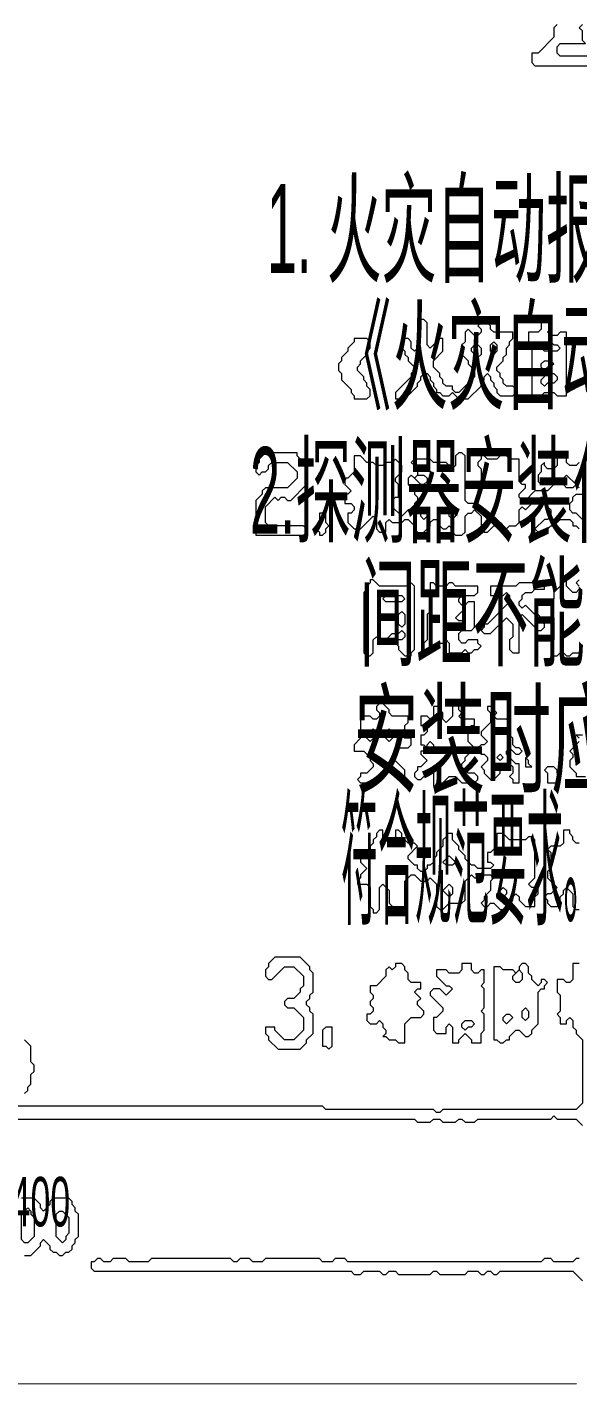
# Model space of a CAD drawing. Extents: x 20 to 3943, y 20 to 2783.
# Drawn here: x 879.8 to 1053.6, y 471.5 to 899.2 of the extents above; entities that cross this region are included whole.
import ezdxf

# ---------------------------------------------------------------- set-up
doc = ezdxf.new("R2010")
doc.units = 0
for name, color, linetype, lineweight in [('OCR_TEXT', 6, 'Continuous', 0), ('TRACE_CURVE', 6, 'Continuous', 0), ('TRACE_STRAIGHT', 5, 'Continuous', 0), ('TRACE_TEXT_SYMBOL', 6, 'Continuous', 0)]:
    doc.layers.add(name, color=color, linetype=linetype, lineweight=lineweight)
doc.styles.add('wqy-unicode', font='wqy-unicode.lff')

msp = doc.modelspace()

# ---------------------------------------------------------------- linework, layer by layer
at = {"layer": 'TRACE_CURVE', "color": 6}
for points in [[(1054, 642), (1053, 642), (1052, 643), (1052, 644), (1051, 645), (1051, 646), (1049, 646), (1049, 642), (1048, 641), (1045, 641), (1044, 640), (1045, 639), (1045, 634), (1044, 633), (1044, 631), (1047, 628), (1045, 626), (1044, 626), (1043, 625), (1044, 624), (1044, 623), (1045, 622), (1047, 622), (1048, 623), (1048, 625), (1049, 626), (1049, 627), (1050, 628), (1052, 626), (1052, 622), (1053, 621), (1054, 621)], [(1054, 604), (1052, 604), (1052, 599), (1051, 598), (1050, 598), (1049, 599), (1047, 599), (1047, 595), (1048, 594), (1048, 589), (1047, 588), (1048, 587), (1048, 585), (1050, 585), (1050, 586), (1051, 587), (1052, 586)], [(1052, 586), (1052, 584), (1053, 583), (1053, 582), (1055, 580), (1055, 560), (1053, 558), (1011, 558), (1010, 557), (1009, 557), (1008, 558), (974, 558), (973, 559), (875, 559)], [(879, 563), (880, 564), (880, 565), (881, 566), (881, 569), (882, 570), (882, 572), (881, 573), (881, 578), (879, 580)], [(869, 555), (1002, 555), (1003, 554), (1007, 554), (1008, 555), (1010, 555), (1011, 554), (1015, 554), (1016, 555), (1017, 555), (1018, 554), (1021, 554), (1022, 555), (1045, 555), (1046, 556), (1047, 555), (1053, 555)], [(1053, 555), (1055, 553)], [(884, 515), (884, 516), (885, 517), (887, 515), (887, 514), (888, 513), (889, 513), (890, 512), (891, 512), (892, 513), (893, 513), (894, 514), (894, 515), (895, 516), (895, 517), (896, 518), (896, 525), (895, 526), (895, 527), (894, 528), (894, 529), (893, 530), (888, 530), (887, 529), (887, 528), (885, 526), (884, 527), (884, 528), (882, 530), (878, 530)], [(879, 512), (881, 512), (884, 515)], [(1054, 511), (1053, 511), (1052, 510), (1046, 510), (1045, 511), (1043, 511), (1042, 510), (981, 510), (980, 511), (977, 511), (976, 510), (973, 510), (972, 511), (955, 511), (954, 510), (951, 510), (950, 511), (947, 511), (946, 510), (945, 510), (944, 511), (919, 511), (918, 510), (912, 510), (911, 511), (907, 511), (906, 510), (904, 510), (903, 511), (902, 511), (901, 510), (900, 510), (900, 508), (901, 507), (982, 507), (983, 506), (985, 506), (986, 507), (991, 507), (992, 506), (993, 506), (994, 507), (996, 507), (997, 506), (1007, 506), (1008, 507), (1009, 507), (1010, 506), (1018, 506), (1019, 507), (1022, 507), (1023, 506), (1024, 506), (1025, 507), (1026, 507)], [(1026, 507), (1027, 506), (1028, 506), (1029, 507), (1052, 507), (1055, 504)]]:
    msp.add_lwpolyline(points, dxfattribs=at)
for points in [[(880, 527), (881, 526), (881, 525), (882, 524), (882, 518), (880, 516), (879, 516), (878, 517), (878, 525)], [(889, 525), (890, 526), (891, 526), (893, 524), (893, 519), (892, 518), (892, 517), (891, 516), (889, 518)]]:
    msp.add_lwpolyline(points, close=True, dxfattribs=at)
at = {"layer": 'TRACE_STRAIGHT', "color": 5}
msp.add_line((775.62, 471.51), (1053.12, 471.63), dxfattribs=at)
at = {"layer": 'TRACE_TEXT_SYMBOL', "color": 6}
for points in [[(1047, 900), (1046, 899), (1046, 896), (1041, 891), (1039, 891), (1039, 888), (1040, 887), (1073, 887), (1074, 888), (1074, 889), (1064, 889), (1063, 890), (1048, 890), (1047, 891), (1047, 893), (1048, 894), (1056, 894), (1055, 895), (1055, 898), (1054, 899), (1055, 900)], [(1004, 807), (1003, 806), (1003, 804), (1004, 803), (1003, 802), (1003, 798), (1002, 797), (1001, 798), (1001, 800), (1000, 801), (999, 801), (998, 800), (998, 798), (999, 797), (999, 796), (1000, 795), (1000, 794), (1002, 792), (1002, 791), (1001, 790), (1001, 789), (996, 784), (996, 782), (999, 782), (1003, 786), (1003, 787), (1004, 788), (1004, 789), (1005, 790), (1006, 790), (1007, 789), (1007, 788), (1008, 787), (1008, 786), (1009, 785), (1009, 784), (1010, 784), (1011, 783), (1013, 783), (1014, 784), (1016, 782), (1019, 782), (1023, 786), (1023, 787), (1024, 788), (1024, 789), (1025, 790), (1026, 789), (1026, 788), (1027, 787), (1027, 786), (1028, 785), (1028, 784), (1029, 783), (1033, 783), (1034, 784), (1034, 785), (1033, 786), (1031, 786), (1030, 787), (1030, 788), (1029, 789), (1029, 790), (1028, 791)], [(1028, 791), (1028, 792), (1030, 794), (1030, 795), (1031, 796), (1031, 798), (1032, 799), (1032, 800), (1033, 801), (1033, 803), (1027, 803), (1026, 804), (1026, 805), (1024, 807), (1023, 807), (1023, 806), (1022, 805), (1023, 804), (1023, 803), (1022, 802), (1021, 802), (1019, 804), (1018, 803), (1018, 800), (1017, 799), (1017, 796), (1019, 794), (1019, 793), (1021, 791), (1021, 789), (1016, 784), (1015, 784), (1014, 785), (1014, 786), (1012, 786), (1011, 787), (1011, 788), (1010, 789), (1010, 790), (1008, 792), (1008, 794), (1011, 797), (1011, 801), (1009, 801), (1009, 800), (1007, 798), (1006, 799), (1006, 806), (1005, 807), (1004, 807)], [(1016, 765), (1015, 764), (1015, 761), (1014, 760), (1012, 762), (1008, 762), (1007, 763), (1002, 763), (1001, 762), (1002, 761), (1002, 760), (1003, 759), (1003, 758), (1002, 757), (1001, 758), (1000, 757), (1000, 755), (1002, 753), (1002, 752), (1003, 751), (1003, 750), (1002, 749), (1002, 748), (1001, 747), (1000, 747), (998, 745), (995, 748), (995, 750), (996, 751), (997, 751), (997, 755), (996, 756), (996, 757), (998, 759), (998, 761), (996, 763), (995, 762), (993, 762), (992, 761), (990, 761), (989, 762), (987, 762), (985, 764), (983, 764), (983, 759), (981, 757), (980, 757), (980, 755), (982, 753), (981, 752), (980, 752), (980, 749), (982, 749), (983, 748), (983, 747), (982, 746), (981, 746), (981, 743), (983, 741), (985, 741), (989, 745), (990, 744), (990, 741), (991, 740)], [(1023, 763), (1022, 762), (1022, 761), (1023, 760), (1023, 754), (1022, 753), (1022, 750), (1021, 749), (1019, 749), (1018, 750), (1018, 764), (1017, 765), (1016, 765)], [(1054, 762), (1053, 761), (1051, 761), (1050, 762), (1050, 764), (1049, 765), (1047, 765), (1047, 761), (1046, 760), (1044, 760), (1043, 761), (1043, 762), (1042, 761), (1042, 759), (1041, 758), (1041, 756), (1042, 755), (1043, 755), (1043, 756), (1044, 757), (1045, 757), (1046, 756), (1046, 755), (1044, 753), (1040, 753), (1037, 750), (1036, 750), (1035, 751), (1035, 752), (1037, 754), (1037, 755), (1036, 755), (1035, 756), (1035, 763), (1032, 763), (1031, 764), (1029, 764), (1028, 763), (1025, 763), (1024, 764), (1023, 764), (1023, 763)], [(1054, 754), (1053, 755), (1054, 756)], [(991, 740), (993, 740), (993, 743), (994, 744), (995, 743), (998, 743), (999, 744), (1000, 744), (1002, 742), (1002, 741), (1003, 740), (1003, 739), (1004, 739), (1007, 742), (1007, 743), (1008, 744), (1009, 744), (1010, 743), (1010, 742), (1011, 741), (1012, 741), (1013, 742), (1014, 741), (1014, 740), (1015, 739), (1017, 739), (1018, 740), (1018, 745), (1019, 746), (1020, 746), (1021, 747), (1023, 745), (1023, 741), (1024, 740), (1025, 740), (1027, 742), (1028, 742), (1029, 741), (1031, 741), (1032, 742), (1034, 742), (1035, 743), (1035, 747), (1036, 748), (1037, 747), (1040, 750), (1041, 750), (1042, 751), (1043, 751), (1044, 750), (1044, 748), (1045, 747), (1045, 745), (1044, 744), (1043, 744), (1040, 741), (1041, 740), (1043, 740), (1045, 742), (1046, 742), (1048, 744), (1051, 744), (1052, 743), (1052, 742)], [(1055, 744), (1053, 746), (1052, 746), (1051, 747), (1051, 749), (1052, 750), (1052, 751), (1053, 752), (1056, 752)], [(1052, 742), (1053, 742), (1054, 741)], [(1054, 722), (1053, 721), (1052, 721), (1050, 723), (1050, 725), (1048, 725), (1048, 723), (1046, 721), (1046, 719), (1045, 718), (1045, 714), (1046, 713), (1046, 706), (1045, 705), (1045, 702), (1046, 701), (1047, 701), (1048, 702), (1049, 702), (1050, 701), (1051, 701), (1052, 702), (1054, 702)], [(1054, 725), (1053, 724), (1054, 723)], [(1015, 686), (1014, 685), (1014, 682), (1012, 680), (1011, 681), (1011, 683), (1010, 684), (1010, 685), (1008, 685), (1008, 682), (1007, 681), (1006, 682), (1004, 682), (1004, 679), (1005, 679), (1006, 678), (1006, 677), (1005, 676), (1004, 676), (1004, 673), (1005, 673), (1006, 672), (1005, 671), (1004, 671), (1004, 670), (1006, 668), (1004, 666), (1003, 666), (1003, 665), (1002, 664), (1002, 663), (1003, 662), (1004, 662), (1007, 665), (1008, 664), (1008, 660), (1010, 660), (1013, 663), (1015, 663), (1017, 661), (1021, 661), (1022, 662), (1022, 663), (1021, 664), (1019, 664), (1017, 666), (1017, 667), (1018, 668), (1018, 669), (1020, 671), (1022, 671), (1023, 670), (1024, 670), (1025, 669), (1025, 668), (1023, 666), (1024, 665), (1024, 664), (1026, 662), (1027, 662), (1029, 664), (1029, 665), (1031, 667), (1032, 667)], [(1032, 667), (1033, 666), (1033, 664), (1032, 663), (1033, 662), (1033, 661), (1035, 661), (1035, 667), (1034, 667), (1031, 670), (1031, 671), (1032, 672), (1034, 670), (1035, 670), (1036, 671), (1035, 672), (1034, 672), (1033, 673), (1033, 675), (1032, 676), (1032, 680), (1031, 681), (1028, 681), (1027, 682), (1028, 683), (1027, 684), (1027, 685), (1025, 685), (1025, 684), (1026, 683), (1026, 680), (1023, 677), (1023, 676), (1025, 674), (1024, 673), (1023, 673), (1022, 672), (1021, 672), (1019, 674), (1019, 678), (1020, 679), (1021, 679), (1021, 681), (1017, 681), (1016, 682), (1017, 683), (1016, 684), (1016, 685), (1015, 686)], [(1055, 676), (1053, 676), (1054, 675)], [(1054, 674), (1051, 671), (1052, 670), (1052, 669), (1051, 668), (1051, 666), (1053, 664), (1053, 663), (1056, 663)], [(991, 646), (990, 645), (990, 644), (989, 643), (989, 642), (988, 641), (988, 640), (985, 637), (985, 636), (987, 634), (985, 632), (985, 631), (984, 630), (984, 629), (987, 629), (988, 628), (988, 622), (989, 621), (989, 620), (990, 620), (991, 621), (991, 628), (992, 629), (994, 627), (994, 623), (996, 621), (999, 621), (999, 630), (1001, 632), (1002, 632), (1004, 630), (1006, 630), (1007, 631), (1009, 629), (1009, 622), (1010, 621), (1011, 621), (1013, 623), (1017, 623), (1018, 624), (1018, 630), (1020, 632), (1021, 631), (1022, 631), (1023, 632), (1026, 632), (1027, 631), (1026, 630), (1026, 627), (1024, 625), (1024, 624), (1023, 623), (1024, 622), (1025, 622), (1026, 623), (1027, 623), (1029, 621), (1030, 621), (1033, 624), (1033, 625), (1034, 626), (1035, 625), (1035, 624), (1037, 622)], [(1037, 622), (1040, 622), (1040, 625), (1041, 626), (1041, 628), (1039, 628), (1038, 629), (1040, 631), (1040, 643), (1039, 644), (1038, 644), (1037, 643), (1032, 643), (1030, 645), (1028, 645), (1028, 641), (1026, 639), (1025, 639), (1025, 636), (1026, 636), (1027, 635), (1026, 634), (1022, 634), (1021, 635), (1020, 635), (1018, 637), (1018, 638), (1016, 640), (1016, 641), (1014, 643), (1014, 645), (1012, 645), (1012, 644), (1011, 643), (1011, 641), (1009, 639), (1009, 638), (1008, 637), (1008, 636), (1007, 635), (1006, 635), (1006, 634), (1005, 633), (1004, 633), (1003, 634), (1003, 635), (1002, 635), (1000, 637), (1000, 638), (1003, 641), (1002, 642), (1000, 642), (998, 644), (998, 645), (997, 646), (996, 646), (996, 644), (994, 642), (992, 644), (992, 646), (991, 646)]]:
    msp.add_lwpolyline(points, dxfattribs=at)
for points in [[(1043, 807), (1042, 806), (1042, 804), (1041, 803), (1038, 803), (1038, 800), (1039, 799), (1039, 782), (1041, 782), (1043, 784), (1046, 784), (1047, 783), (1050, 783), (1050, 803), (1048, 803), (1047, 802), (1045, 802), (1044, 803), (1045, 804), (1045, 807)], [(983, 801), (983, 800), (981, 798), (981, 797), (979, 795), (979, 794), (978, 793), (978, 791), (979, 790), (979, 788), (982, 785), (982, 784), (983, 783), (983, 782), (987, 782), (988, 783), (988, 785), (987, 786), (987, 787), (986, 788), (986, 789), (984, 791), (984, 792), (985, 793), (985, 794), (987, 796), (987, 797), (988, 798), (988, 800), (987, 801)], [(1026, 799), (1027, 800), (1028, 799), (1028, 797), (1027, 796), (1026, 797)], [(1044, 800), (1045, 800), (1046, 799), (1047, 799), (1048, 798), (1047, 797), (1043, 797), (1042, 798)], [(1020, 798), (1021, 799), (1022, 799), (1023, 798), (1023, 796), (1022, 795), (1020, 797)], [(1042, 793), (1043, 794), (1045, 794), (1046, 793), (1045, 792), (1044, 792), (1043, 791), (1042, 792)], [(1044, 790), (1046, 790), (1047, 789), (1047, 788), (1046, 787), (1044, 787), (1043, 786), (1042, 787), (1042, 788)], [(955, 765), (953, 763), (953, 762), (952, 761), (952, 759), (953, 758), (954, 759), (955, 759), (956, 760), (956, 761), (957, 762), (962, 762), (965, 759), (965, 757), (962, 754), (955, 754), (954, 753), (954, 752), (952, 750), (952, 739), (967, 739), (968, 740), (968, 741), (967, 742), (956, 742), (955, 743), (955, 748), (958, 751), (959, 750), (960, 751), (961, 751), (962, 750), (963, 750), (968, 755), (968, 760), (967, 761), (967, 762), (965, 764), (965, 765)], [(1002, 757), (1003, 758), (1005, 758), (1006, 757), (1006, 756), (1005, 755), (1004, 755)], [(1049, 757), (1050, 758), (1053, 755), (1052, 754), (1050, 754), (1049, 755)], [(972, 746), (972, 743), (971, 742), (971, 741), (972, 740), (972, 739), (973, 739), (974, 740), (974, 741), (975, 742), (974, 743), (974, 746)], [(1004, 746), (1005, 747), (1006, 746), (1006, 745), (1005, 744), (1004, 745)], [(1013, 746), (1014, 747), (1015, 746), (1015, 745), (1014, 744), (1013, 745)], [(988, 725), (988, 724), (987, 723), (987, 722), (986, 721), (986, 702), (987, 701), (988, 701), (989, 702), (989, 706), (990, 707), (991, 706), (993, 706), (995, 708), (997, 708), (998, 709), (999, 708), (999, 707), (998, 706), (997, 706), (996, 705), (997, 704), (997, 703), (999, 701), (1001, 701), (1001, 702), (1002, 703), (1002, 723), (1001, 724), (1000, 723), (991, 723), (989, 725)], [(1007, 724), (1007, 715), (1006, 714), (1006, 706), (1005, 705), (1005, 703), (1008, 703), (1010, 705), (1011, 705), (1012, 706), (1013, 705), (1013, 702), (1017, 702), (1018, 703), (1019, 702), (1020, 702), (1021, 703), (1022, 703), (1023, 704), (1022, 705), (1022, 706), (1019, 706), (1018, 705), (1017, 705), (1016, 706), (1016, 708), (1017, 709), (1020, 709), (1021, 710), (1021, 718), (1019, 718), (1018, 717), (1017, 717), (1016, 718), (1016, 719), (1017, 720), (1021, 720), (1022, 721), (1022, 723), (1015, 723), (1014, 724), (1013, 724), (1012, 723), (1009, 723), (1008, 724)], [(1035, 724), (1034, 723), (1026, 723), (1026, 720), (1030, 720), (1031, 721), (1032, 720), (1032, 718), (1025, 711), (1024, 711), (1024, 710), (1023, 709), (1024, 708), (1026, 708), (1031, 713), (1033, 711), (1033, 707), (1032, 706), (1032, 703), (1033, 702), (1035, 702), (1035, 713), (1036, 714), (1041, 709), (1042, 709), (1043, 710), (1043, 711), (1042, 712), (1042, 713), (1041, 714), (1040, 714), (1037, 717), (1036, 716), (1035, 717), (1035, 718), (1036, 719), (1036, 720), (1037, 721), (1039, 721), (1040, 722), (1043, 722), (1043, 724)], [(992, 719), (993, 720), (998, 720), (999, 719), (998, 718), (993, 718)], [(997, 714), (998, 715), (999, 714), (999, 711), (998, 710), (997, 711)], [(1017, 715), (1018, 714), (1018, 713), (1017, 712), (1016, 712), (1015, 713)], [(991, 686), (990, 685), (990, 684), (991, 683), (991, 682), (990, 681), (989, 681), (988, 682), (986, 682), (985, 681), (985, 675), (983, 673), (983, 671), (986, 671), (988, 669), (988, 668), (989, 667), (989, 666), (987, 664), (985, 664), (985, 663), (984, 662), (985, 661), (988, 661), (989, 662), (990, 662), (993, 665), (994, 665), (997, 662), (998, 662), (999, 663), (999, 665), (995, 669), (996, 670), (996, 671), (997, 672), (1000, 672), (1001, 673), (1001, 675), (999, 675), (998, 676), (998, 677), (999, 678), (999, 679), (1000, 680), (1000, 682), (995, 682), (994, 683), (994, 684), (992, 686)], [(989, 678), (990, 677), (990, 676), (988, 674), (987, 675), (987, 676)], [(993, 677), (994, 678), (996, 676), (994, 674), (993, 675)], [(1006, 673), (1007, 674), (1008, 673), (1008, 672), (1007, 671), (1006, 672)], [(1028, 669), (1029, 670), (1030, 669), (1029, 668)], [(1037, 669), (1037, 666), (1039, 666), (1038, 667), (1038, 668)], [(1044, 666), (1043, 665), (1044, 664), (1044, 661), (1047, 661), (1047, 662), (1048, 663), (1047, 664), (1047, 665), (1046, 666)], [(1013, 638), (1015, 636), (1014, 635), (1012, 635), (1011, 636)], [(1013, 629), (1014, 628), (1014, 626), (1013, 625), (1011, 627)], [(1030, 628), (1031, 627), (1031, 626), (1029, 624), (1028, 625), (1028, 626)], [(958, 606), (956, 604), (956, 603), (955, 602), (955, 600), (956, 599), (957, 599), (961, 603), (964, 603), (967, 600), (967, 597), (966, 596), (966, 595), (964, 593), (962, 593), (961, 592), (961, 591), (962, 590), (964, 590), (967, 587), (967, 583), (964, 580), (961, 580), (958, 583), (958, 584), (955, 584), (955, 582), (956, 581), (956, 580), (959, 577), (966, 577), (968, 579), (968, 580), (970, 582), (970, 588), (969, 589), (969, 590), (968, 591), (968, 592), (969, 593), (969, 594), (970, 595), (970, 601), (969, 602), (969, 603), (966, 606)], [(996, 604), (996, 603), (995, 602), (994, 603), (993, 602), (993, 600), (990, 597), (988, 597), (988, 595), (989, 594), (989, 593), (988, 592), (988, 591), (989, 590), (989, 589), (988, 588), (987, 588), (987, 586), (988, 585), (990, 585), (991, 586), (992, 585), (992, 584), (993, 583), (993, 582), (992, 581), (993, 581), (994, 580), (996, 580), (997, 579), (999, 579), (999, 585), (1001, 587), (1004, 587), (1005, 588), (1005, 589), (1003, 591), (1003, 592), (1004, 593), (1002, 595), (1003, 596), (1004, 596), (1004, 598), (1001, 598), (1000, 599), (1000, 601), (999, 602), (999, 603), (998, 604)], [(1017, 604), (1017, 602), (1016, 601), (1013, 601), (1012, 602), (1009, 602), (1009, 600), (1012, 597), (1013, 597), (1014, 596), (1012, 594), (1010, 596), (1008, 596), (1007, 595), (1007, 594), (1011, 590), (1011, 589), (1009, 587), (1008, 587), (1008, 583), (1009, 582), (1012, 582), (1012, 584), (1013, 585), (1014, 584), (1014, 579), (1016, 579), (1016, 580), (1018, 582), (1020, 580), (1020, 579), (1023, 579), (1023, 582), (1024, 583), (1024, 588), (1023, 589), (1024, 590), (1024, 596), (1023, 597), (1024, 598), (1024, 602), (1023, 602), (1022, 601), (1021, 601), (1020, 602), (1020, 604)], [(1036, 604), (1035, 603), (1035, 602), (1034, 601), (1033, 602), (1030, 602), (1029, 603), (1027, 603), (1027, 580), (1028, 580), (1029, 579), (1030, 579), (1031, 580), (1032, 580), (1032, 581), (1034, 583), (1035, 583), (1037, 581), (1038, 581), (1039, 582), (1039, 583), (1041, 585), (1041, 595), (1042, 596), (1043, 596), (1043, 597), (1044, 598), (1043, 599), (1042, 599), (1042, 598), (1041, 597), (1039, 599), (1039, 600), (1038, 601), (1038, 603), (1037, 604)], [(1035, 602), (1036, 601), (1036, 599), (1035, 598), (1034, 598), (1033, 599), (1033, 600)], [(1017, 585), (1018, 586), (1020, 586), (1021, 585), (1020, 584), (1019, 584), (1018, 583), (1017, 584)], [(1030, 587), (1031, 588), (1032, 588), (1033, 587), (1031, 585), (1030, 586)], [(1036, 589), (1037, 590), (1038, 589), (1038, 587), (1037, 586), (1036, 587)], [(974, 584), (973, 583), (973, 578), (974, 578), (975, 577), (976, 578), (976, 584)]]:
    msp.add_lwpolyline(points, close=True, dxfattribs=at)

# ---------------------------------------------------------------- texts
at = {"layer": 'OCR_TEXT', "color": 6, "style": 'wqy-unicode'}
for s, height, width, p in [('1. 火灾自动报警系统的设备安装应按照', 28.08, 0.451608, (955.46, 821.64)), ('《火灾自动报警系统施工及验收规范》施工。', 28.08, 0.465515, (976.88, 781.64)), ('2.探测器安装位置若与灯具或其他设备的安装', 27.3, 0.46917, (950.11, 739.49)), ('间距不能满足规范要求时，可做适当调整。', 28.08, 0.464105, (984.71, 700.64)), ('安装时应保证其距梁边、墙边的距离', 28.08, 0.542516, (982.8, 660.64)), ('符合规范要求。', 34.32, 0.25, (978.77, 619.9)), ('8400', 15.6, 0.539822, (868.34, 521.14))]:
    msp.add_text(s, height=height, dxfattribs=dict(at, width=width)).set_placement(p)

doc.saveas('drawing.dxf')
